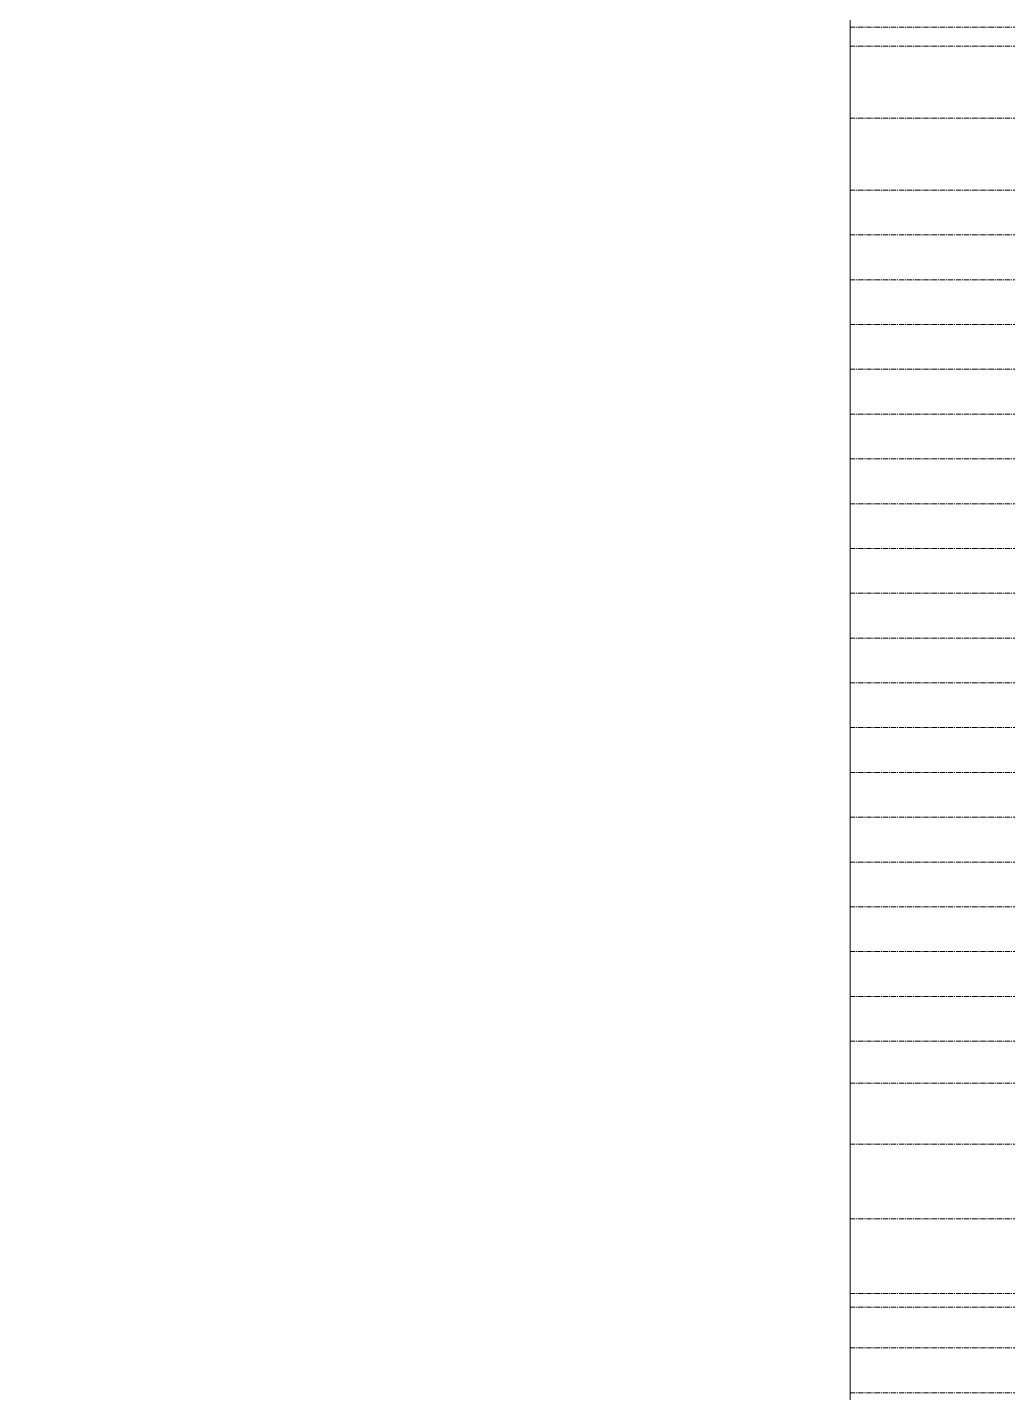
# Model space of a CAD drawing. Header units: millimetres. Extents: x -100356 to 314685, y 446 to 1273965.
# Drawn here: x 6499 to 78734, y 22105 to 122705 of the extents above; entities that cross this region are included whole.
import ezdxf
from ezdxf.xclip import XClip

# ---------------------------------------------------------------- set-up
doc = ezdxf.new("R2010")
doc.units = ezdxf.units.MM
doc.header["$XCLIPFRAME"] = 2
doc.linetypes.add('section$0$CENTER', pattern=[2, 1.25, -0.25, 0.25, -0.25])
doc.layers.add('section$0$A-_FLORLEVL_E', color=7, linetype='Continuous', lineweight=5)
doc.layers.add('section$0$NKC_TRUC', color=8, linetype='section$0$CENTER', lineweight=13)
doc.layers.add('STR', color=7, linetype='Continuous')

# ---------------------------------------------------------------- blocks, each defined once
blk = doc.blocks.new('section$0$grid section')
at = {"layer": 'section$0$NKC_TRUC', "ltscale": 300}
for p, q in [((-141943.9, 93800), (0, 93800)), ((-141943.9, 92400), (0, 92400)), ((-141943.9, 87100), (0, 87100)), ((-141943.9, 81800), (0, 81800)), ((-141943.9, 78500), (0, 78500)), ((-141943.9, 75200), (0, 75200)), ((-141943.9, 71900), (0, 71900)), ((-141943.9, 68600), (0, 68600)), ((-141943.9, 65300), (0, 65300)), ((-141943.9, 62000), (0, 62000)), ((-141943.9, 58700), (0, 58700)), ((-141943.9, 55400), (0, 55400)), ((-141943.9, 52100), (0, 52100)), ((-141943.9, 48800), (0, 48800)), ((-141943.9, 45500), (0, 45500)), ((-141943.9, 42200), (0, 42200)), ((-141943.9, 38900), (0, 38900)), ((-141943.9, 35600), (0, 35600)), ((-141943.9, 32300), (0, 32300)), ((-141943.9, 29000), (0, 29000)), ((-141943.9, 25700), (0, 25700)), ((-141943.9, 22400), (0, 22400)), ((-141943.9, 19100), (0, 19100)), ((-141943.9, 16000), (-4445, 16000)), ((-141943.9, 11500), (-4445, 11500)), ((-141943.9, 6000), (0, 6000)), ((-141943.9, 500), (0, 500)), ((-141943.9, -500), (0, -500)), ((-141943.9, -3500), (0, -3500)), ((-141943.9, -6800), (-4445, -6800))]:
    blk.add_line(p, q, dxfattribs=at)
blk = doc.blocks.new('full section 2')
at = {"layer": 'section$0$A-_FLORLEVL_E'}
ref = blk.add_blockref('section$0$grid section', (-7800, 4445), dxfattribs=dict(at, rotation=90))
XClip(ref).set_block_clipping_path([(-81316.4994012154, -28458.8351833357), (17662.2916707117, 107651.268699344)])

msp = doc.modelspace()

# ---------------------------------------------------------------- block references
at = {"layer": 'STR', "rotation": 270}
msp.add_blockref('full section 2', (143997.5, 21104.9), dxfattribs=at)

doc.saveas('drawing.dxf')
